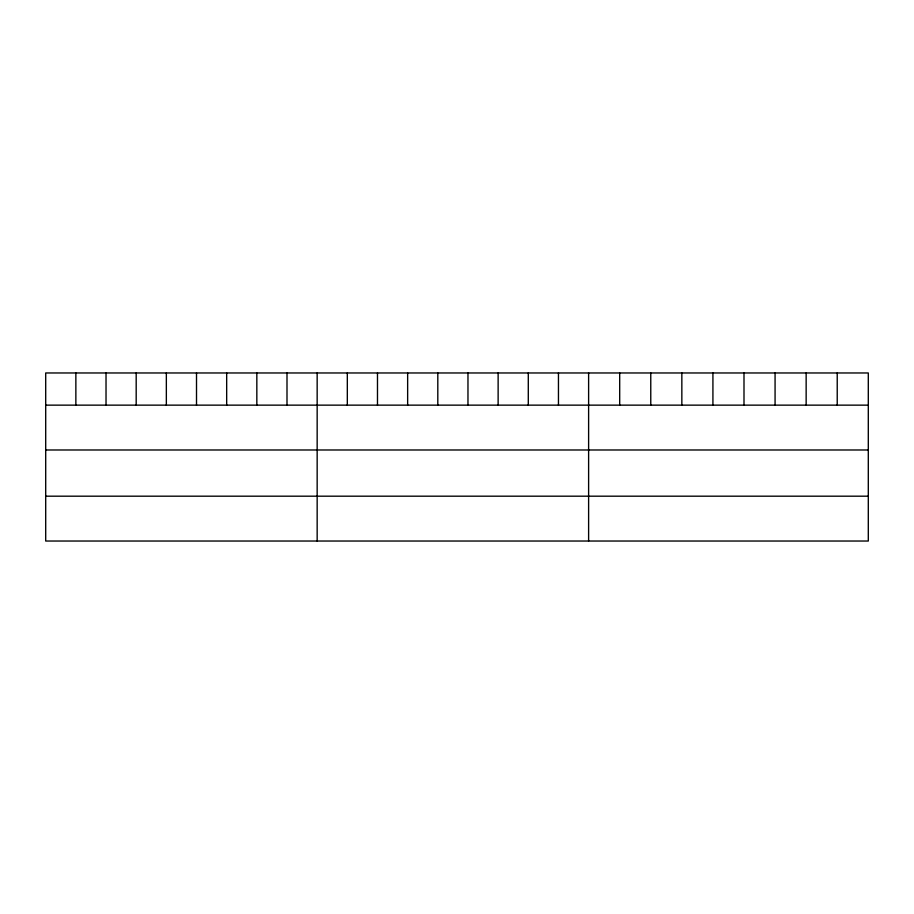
<?xml version="1.0" encoding="UTF-8"?>
<svg xmlns="http://www.w3.org/2000/svg" width="914" height="914" viewBox="0 0 914 914"><rect width="100%" height="100%" fill="white"/><g stroke="black" fill="none" stroke-linecap="round" stroke-linejoin="round"><path stroke-width="1.37" d="M868.3 405.142L868.3 541.031L45.7 541.031L45.7 372.969L868.3 372.969L868.3 405.142L45.7 405.142M45.7 449.985L868.3 449.985M45.7 496.188L868.3 496.188M837.224 372.969L837.224 405.142M806.148 372.969L806.148 405.142M775.072 372.969L775.072 405.142M743.996 372.969L743.996 405.142M712.92 372.969L712.92 405.142M681.844 372.969L681.844 405.142M650.768 372.969L650.768 405.142M619.692 372.969L619.692 405.142M588.616 372.969L588.616 541.031M558.454 372.969L558.454 405.142M528.292 372.969L528.292 405.142M498.13 372.969L498.13 405.142M467.968 372.969L467.968 405.142M437.806 372.969L437.806 405.142M407.644 372.969L407.644 405.142M377.482 372.969L377.482 405.142M347.32 372.969L347.32 405.142M317.158 372.969L317.158 541.031M286.996 372.969L286.996 405.142M256.834 372.969L256.834 405.142M226.672 372.969L226.672 405.142M196.51 372.969L196.51 405.142M166.348 372.969L166.348 405.142M136.186 372.969L136.186 405.142M106.024 372.969L106.024 405.142M75.862 372.969L75.862 405.142"/></g></svg>
